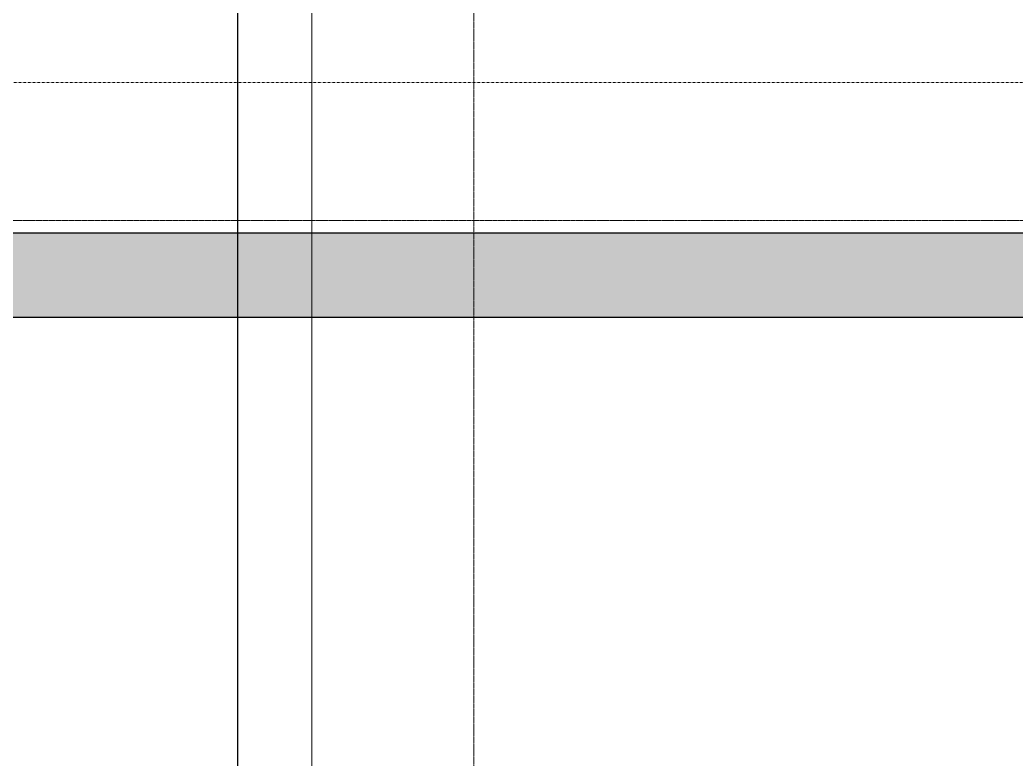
# Model space of a CAD drawing. Header units: millimetres. Extents: x -962357 to -591296, y -195428 to 59420.
# Drawn here: x -821113 to -803488, y -13859 to -770 of the extents above; entities that cross this region are included whole.
import ezdxf

# ---------------------------------------------------------------- set-up
doc = ezdxf.new("R2010")
doc.units = ezdxf.units.MM
doc.linetypes.add('DASH', pattern=[6.35, 3.175, -3.175])
doc.linetypes.add('DPA_Grid _ Level 100', pattern=[10, 5.5, -1.6, 1.3, -1.6])
for name, color, linetype, lineweight in [('A-ANNO-NOTE', 3, 'Continuous', 25), ('A-FLOR-E', 2, 'Continuous', 9), ('A-WALL', 5, 'Continuous', 9), ('A-WALL-PATT', 1, 'Continuous', 9), ('G-ANNO-TEXT', 3, 'Continuous', 9), ('Q-SPCQ', 2, 'Continuous', 9), ('S-GRID', 251, 'Continuous', 9)]:
    doc.layers.add(name, color=color, linetype=linetype, lineweight=lineweight)

# ---------------------------------------------------------------- blocks, each defined once
blk = doc.blocks.new('DPA_Speciality_PlatformScreenDoor - Length_135300-12767973-4180-01 LOWER PLATFORM LEVEL - REFLECTED CEILING PLAN')
at = {"layer": 'Q-SPCQ', "linetype": 'DASH'}
blk.add_line((1000, 1650), (134300, 1650), dxfattribs=at)
blk = doc.blocks.new('C-1-PP19-AR-4180-01-B_20250908-040939_EXDOWNLIGHT')
at = {"layer": 'Q-SPCQ', "rotation": 180}
blk.add_blockref('DPA_Speciality_PlatformScreenDoor - Length_135300-12767973-4180-01 LOWER PLATFORM LEVEL - REFLECTED CEILING PLAN', (27650, -3810), dxfattribs=at)

msp = doc.modelspace()

# ---------------------------------------------------------------- hatches: boundary and pattern name
at = {"layer": 'A-WALL-PATT'}
h = msp.add_hatch(dxfattribs=at)
h.set_pattern_fill('FP_1', color=256, style=0, pattern_type=2)
h.set_pattern_definition([(50, (2.4, 1), (3643.682, -318.781), [381, -4191]), (355, (2.4, 1), (-704.856, 3821.136), [304.8, -3352.8]), (100.451, (306, -25.6), (2938.852, 3502.332), [323.8, -3561.801]), (46.184, (2.4, 1017), (5421.581, -840.856), [571.5, -6286.5]), (96.636, (454, 947), (4748.05, 4948.55), [485.7, -5342.702]), (351.184, (2.4, 1017), (4748.1, 4948.506), [457.2, -5029.2]), (21, (510.4, 763), (3032.288, -2045.304), [381, -4191]), (326, (510.4, 763), (1236.042, 3683.762), [304.8, -3352.8]), (71.451, (763, 592.5), (4268.343, 1638.425), [323.8, -3561.801]), (37.5, (2.4, 1), (61.772, 1691.1008), [167.64, -3144.52, 167.64, -3235.96, -3365.5]), (37.5, (2.4, 1), (61.772, 1691.1008), [-6715.76, 167.64, -3197.86]), (7.5, (2.4, 1), (1336.3933, 2003.6115), [167.64, -1772.92, 167.64, -3068.32, -1282.7]), (7.5, (2.4, 1), (1336.3933, 2003.6115), [-5176.52, 167.64, -1115.06]), (327.5, (-1130.5, 1), (2711.8178, -114.5786), [167.64, -1102.36, 167.64, -3794.76, -5257.8]), (327.5, (-1130.5, 1), (2711.8178, -114.5786), [-5232.4, 167.64, -5090.16]), (317.5, (-1638.5, 1), (2962.5856, 508.5334), [167.64, -1483.36, 167.64, -2463.8, -3733.8]), (317.5, (-1638.5, 1), (2962.5856, 508.5334), [-4282.44, 167.64, -3566.16])])
h.paths.add_polyline_path([(-699135, -6040), (-699135, -4540), (-882991.4, -4540), (-882912.6, -6040), (-708239.9, -6040)])

# ---------------------------------------------------------------- linework, layer by layer
at = {"layer": 'A-ANNO-NOTE'}
msp.add_line((-817265.8, 3509.7), (-817265.8, -30432.2), dxfattribs=at)
at = {"layer": 'A-FLOR-E'}
msp.add_line((-882991.1, -4540), (-697635.1, -4540), dxfattribs=at)
at = {"layer": 'A-WALL', "color": 7, "lineweight": 25}
for p, q in [((-882991.4, -4540), (-699135, -4540)), ((-699135, -6040), (-882912.6, -6040))]:
    msp.add_line(p, q, dxfattribs=at)
at = {"layer": 'G-ANNO-TEXT', "color": 250}
msp.add_line((-815948.6, 3569), (-815948.6, -35165.8), dxfattribs=at)
at = {"layer": 'S-GRID', "linetype": 'DPA_Grid _ Level 100'}
for p, q in [((-813080, -30741.3), (-813080, 54920.2)), ((-602984.2, -4320), (-957857, -4320))]:
    msp.add_line(p, q, dxfattribs=at)

# ---------------------------------------------------------------- block references
msp.add_blockref('C-1-PP19-AR-4180-01-B_20250908-040939_EXDOWNLIGHT', (-744680, 3580))

doc.saveas('drawing.dxf')
